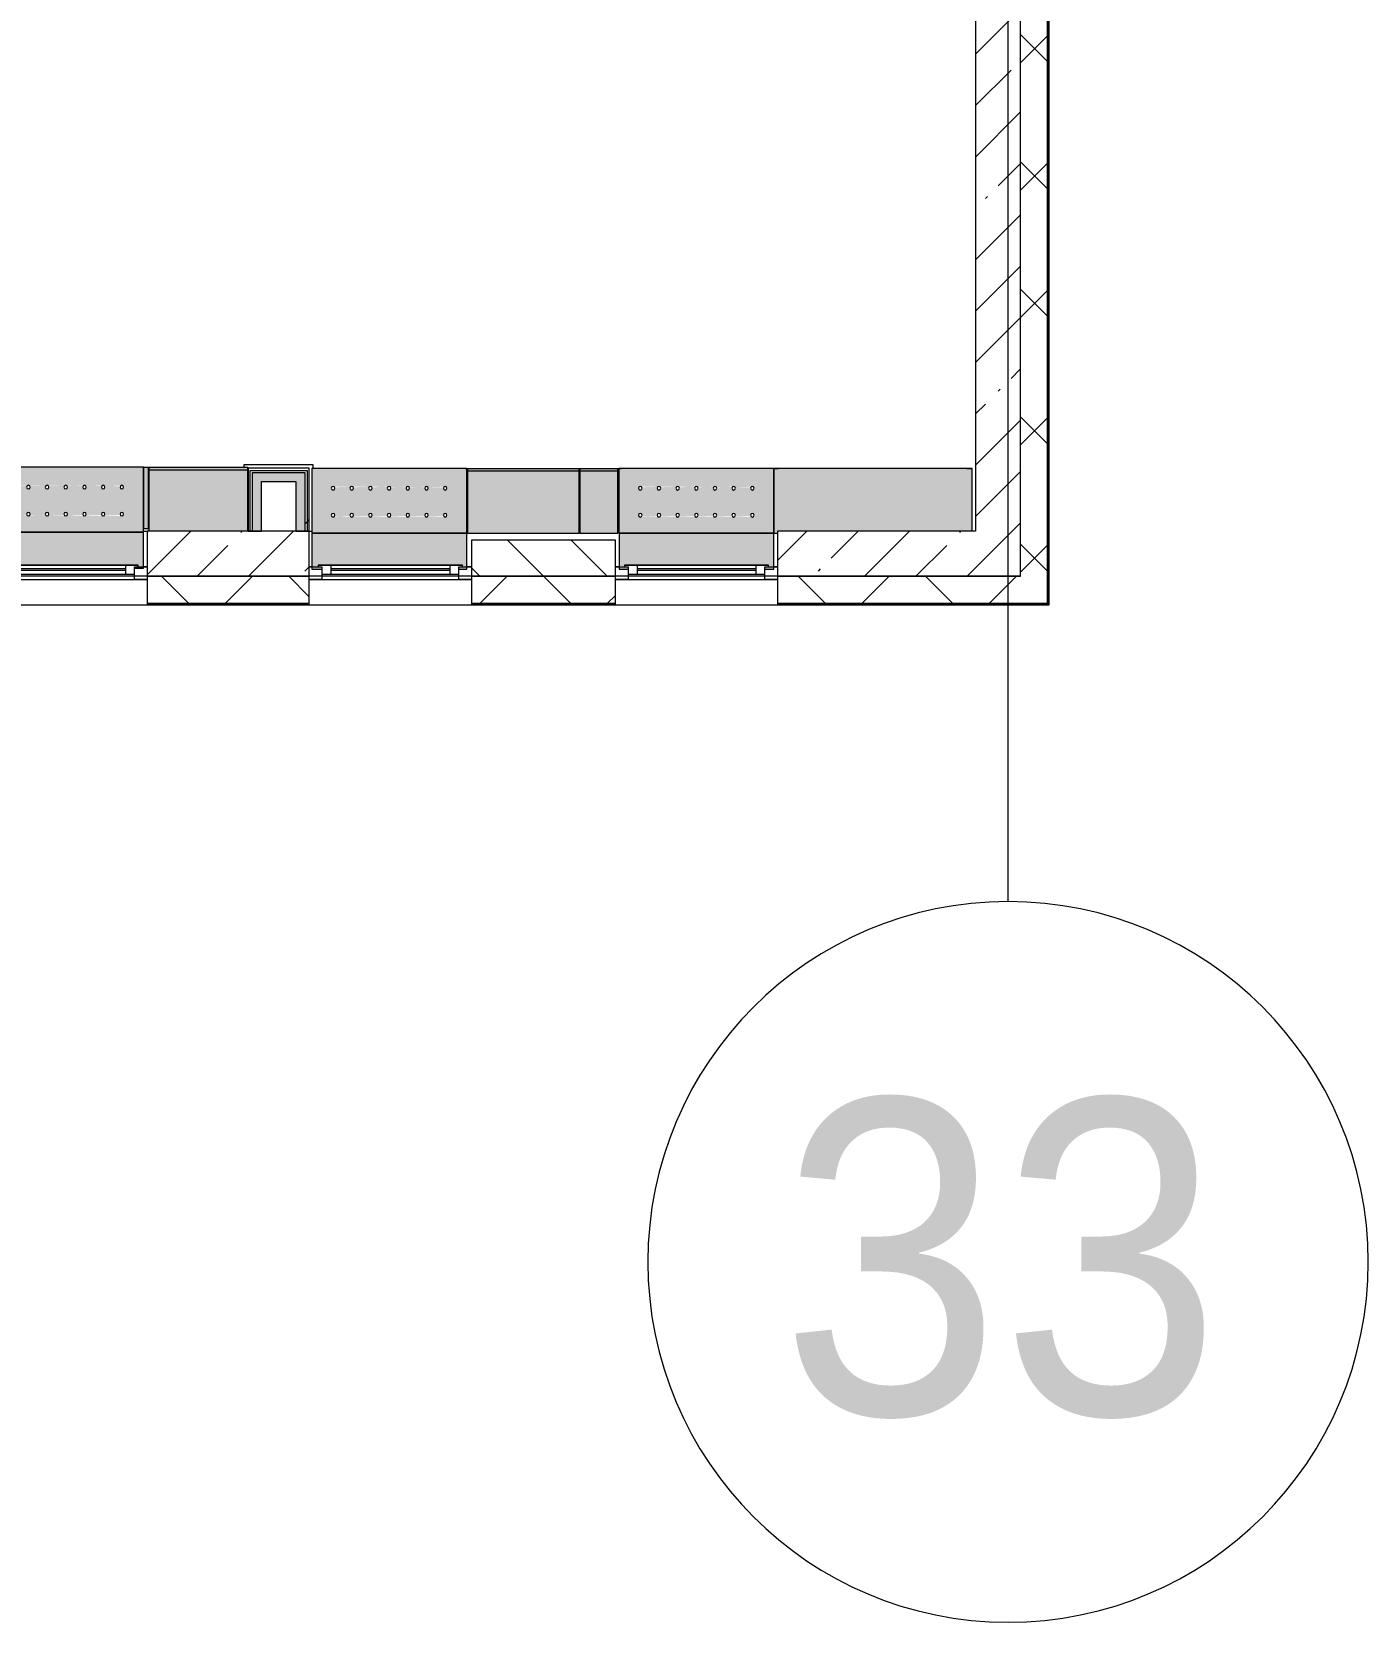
# Model space of a CAD drawing. Header units: millimetres. Extents: x 11693 to 241752, y -8553 to 29926.
# Drawn here: x 209329 to 216750, y -5906 to 2922 of the extents above; entities that cross this region are included whole.
import ezdxf

# ---------------------------------------------------------------- set-up
doc = ezdxf.new("R2010")
doc.units = ezdxf.units.MM
for name, color, linetype, lineweight, true_color in [('A-FLOR-1', 7, 'Continuous', 5, 0xaaaaaa), ('I-WALL-2', 7, 'Continuous', 9, 0xe7e7e7), ('Знаки-2', 7, 'Continuous', 5, 0xd7cfbf)]:
    doc.layers.add(name, color=color, linetype=linetype, lineweight=lineweight, true_color=true_color)
for name, color, linetype, lineweight in [('A-GLAZ-2', 7, 'Continuous', 5), ('A-WALL-2', 7, 'Continuous', 9), ('A-WALL-5', 7, 'Continuous', 5), ('I-WALL-3', 7, 'Continuous', 5), ('S-COLS', 7, 'Continuous', 5), ('Знаки', 7, 'Continuous', 5), ('Оси', 7, 'Continuous', 9), ('Оси-1', 7, 'Continuous', 20)]:
    doc.layers.add(name, color=color, linetype=linetype, lineweight=lineweight)
doc.styles.add('Arial_1', font='arial.ttf', dxfattribs={"width": 0.9, "height": 1750})
pattern_1 = [(45, (89739.8, 0), (-353.5534, 353.5534), []), (135, (89739.8, 0), (-353.5534, -353.5534), [])]
pattern_2 = [(45, (89739.8, 0), (-285.1231, 285.1231), []), (45, (90024.94, 0), (-285.1231, 285.1231), [504.031, -100.806, 16.764, -84.042])]
pattern_3 = [(45, (89739.8, 0), (-530.33, 530.33), []), (135, (89739.8, 0), (-530.33, -530.33), [])]

# ---------------------------------------------------------------- blocks, each defined once
blk = doc.blocks.new('120_Окно_СКБ_1Ст - 120_Окно_СКБ_1Ст 900х2500_h_ с форточкой-22876038-Общий план 2 этажа с размещением фрагментов 2_1-2_7')
at = {"layer": 'A-GLAZ-2'}
for p, q in [((-450, -127), (-450, -57)), ((-450, -57), (-380, -57)), ((450, -57), (-450, -57)), ((-380, -57), (-380, -127)), ((380, -87), (-380, -87)), ((-380, -87), (-380, -127)), ((-330, -137), (-330, -87)), ((330, -137), (330, -87)), ((380, -127), (380, -57)), ((380, -57), (450, -57)), ((380, -127), (380, -87)), ((450, -57), (450, -127)), ((-380, -127), (-450, -127)), ((-450, -127), (-424.4, -127)), ((-380, -127), (-400, -127)), ((-400, -127), (-400, -137)), ((-400, -137), (400, -137)), ((400, -137), (-400, -137)), ((-330, -107), (330, -107)), ((330, -117), (-330, -117)), ((450, -127), (380, -127)), ((400, -127), (380, -127)), ((400, -137), (400, -127)), ((435.6, -127), (450, -127))]:
    blk.add_line(p, q, dxfattribs=at)
blk = doc.blocks.new('120_Окно_СКБ_1Ст - 120_Окно_СКБ_1Ст 900х2500_h_ с форточкой-V100-Общий план 2 этажа с размещением фрагментов 2_1-2_7')
at = {"layer": 'A-GLAZ-2'}
for p, q in [((-450, -127), (-450, -57)), ((-450, -57), (-380, -57)), ((450, -57), (-450, -57)), ((-380, -57), (-380, -127)), ((380, -87), (-380, -87)), ((-380, -87), (-380, -127)), ((-330, -137), (-330, -87)), ((330, -137), (330, -87)), ((380, -127), (380, -57)), ((380, -57), (450, -57)), ((380, -127), (380, -87)), ((450, -57), (450, -127)), ((-380, -127), (-450, -127)), ((-450, -127), (-429, -127)), ((-380, -127), (-400, -127)), ((-400, -127), (-400, -137)), ((-400, -137), (400, -137)), ((400, -137), (-400, -137)), ((-330, -107), (330, -107)), ((330, -117), (-330, -117)), ((450, -127), (380, -127)), ((400, -127), (380, -127)), ((400, -137), (400, -127)), ((431, -127), (450, -127))]:
    blk.add_line(p, q, dxfattribs=at)
blk = doc.blocks.new('120_Окно_СКБ_1Ст - 120_Окно_СКБ_1Ст 900х2500_h_ с форточкой-V105-Общий план 2 этажа с размещением фрагментов 2_1-2_7')
at = {"layer": 'A-GLAZ-2'}
for p, q in [((-450, -127), (-450, -57)), ((-450, -57), (-380, -57)), ((450, -57), (-450, -57)), ((-380, -57), (-380, -127)), ((380, -87), (-380, -87)), ((-380, -87), (-380, -127)), ((-330, -137), (-330, -87)), ((330, -137), (330, -87)), ((380, -127), (380, -57)), ((380, -57), (450, -57)), ((380, -127), (380, -87)), ((450, -57), (450, -127)), ((-380, -127), (-450, -127)), ((-450, -127), (-430, -127)), ((-380, -127), (-400, -127)), ((-400, -127), (-400, -137)), ((-400, -137), (400, -137)), ((400, -137), (-400, -137)), ((-330, -107), (330, -107)), ((330, -117), (-330, -117)), ((450, -127), (380, -127)), ((400, -127), (380, -127)), ((400, -137), (400, -127)), ((430, -127), (450, -127))]:
    blk.add_line(p, q, dxfattribs=at)
blk = doc.blocks.new('Зашивка радиатора_ с перфорацией М1_1 - Зашивка радиатора_ с перфорацией М1_1-V236-Общий план 2 этажа с размещением фрагментов 2_1-2_7')
at = {"layer": 'Знаки-2'}
blk.add_hatch(color=256, dxfattribs=at).paths.add_polyline_path([(-430, 380), (-430, 180), (430, 180), (430, 380), (379, 380), (379, 373), (399, 370.4), (399, 363), (-401, 363), (-401, 373), (-381, 373), (-381, 380), (-401, 380)])
h = blk.add_hatch(color=256, dxfattribs=at)
h.paths.add_polyline_path([(-430, 180), (-430, -179.9), (430.2, -179.9), (430.2, 180), (-31.3, 180)])
h.paths.add_polyline_path([(-102.8, 90.4), (320.9, 85.4), (320.9, 75.4), (312.2, 70.4), (303.6, 75.4), (303.6, 85.4), (307.2, 89), (217.2, 85.4), (217.2, 75.4), (208.5, 70.4), (199.8, 75.4), (199.8, 85.4), (203.5, 89), (113.4, 85.4), (113.4, 75.4), (104.7, 70.4), (96.1, 75.4), (96.1, 85.4), (99.7, 89), (9.7, 85.4), (9.7, 75.4), (1, 70.4), (-7.7, 75.4), (-7.7, 85.4), (-4, 89), (-94.1, 85.4), (-94.1, 75.4), (-102.8, 70.4), (-111.4, 75.4), (-111.4, 85.4), (-107.8, 89), (-197.8, 85.4), (-197.8, 75.4), (-206.5, 70.4), (-215.2, 75.4), (-215.2, 85.4), (-211.5, 89), (-301.6, 85.4), (-301.6, 75.4), (-310.3, 70.4), (-318.9, 75.4), (-318.9, 85.4), (-310.3, 90.4), (-307.7, 90), (-206.5, 90.4)])
h.paths.add_polyline_path([(-102.8, -59.6), (-94.1, -64.6), (-94.1, -74.6), (-97.8, -78.3), (-7.7, -74.6), (-7.7, -64.6), (1, -59.6), (9.7, -64.6), (9.7, -74.6), (6, -78.3), (96.1, -74.6), (96.1, -64.6), (104.7, -59.6), (113.4, -64.6), (113.4, -74.6), (109.7, -78.3), (199.8, -74.6), (199.8, -64.6), (208.5, -59.6), (217.2, -64.6), (217.2, -74.6), (213.5, -78.3), (303.6, -74.6), (303.6, -64.6), (312.2, -59.6), (320.9, -64.6), (320.9, -74.6), (312.2, -79.6), (309.7, -79.3), (-318.9, -74.6), (-318.9, -64.6), (-310.3, -59.6), (-301.6, -64.6), (-301.6, -74.6), (-305.3, -78.3), (-215.2, -74.6), (-215.2, -64.6), (-206.5, -59.6), (-197.8, -64.6), (-197.8, -74.6), (-201.5, -78.3), (-111.4, -74.6), (-111.4, -64.6), (-105.3, -60)])
at = {"layer": 'Знаки'}
for p, q in [((-381, 380), (-430, 380)), ((-430, 380), (-430, 180)), ((430, 380), (379, 380)), ((430, 180), (430, 380)), ((-430, 180), (430, 180)), ((430.2, 180), (-430, 180)), ((-430, 180), (-430, -179.9)), ((430.2, -179.9), (430.2, 180)), ((-430, -179.9), (430.2, -179.9))]:
    blk.add_line(p, q, dxfattribs=at)
for centre, start, end in [((-310.3, 80.4), 0, 180), ((-206.5, 80.4), 0, 180), ((-102.8, 80.4), 0, 180), ((1, 80.4), 0, 180), ((104.7, 80.4), 0, 180), ((208.5, 80.4), 0, 180), ((312.2, 80.4), 0, 180), ((-310.3, 80.4), 180, 0), ((-206.5, 80.4), 180, 360), ((-102.8, 80.4), 180, 0), ((1, 80.4), 180, 0), ((104.7, 80.4), 180, 360), ((208.5, 80.4), 180, 0), ((312.2, 80.4), 180, 0), ((-310.3, -69.6), 0, 180), ((-310.3, -69.6), 180, 0), ((-206.5, -69.6), 0, 180), ((-206.5, -69.6), 180, 0), ((-102.8, -69.6), 0, 180), ((-102.8, -69.6), 180, 0), ((1, -69.6), 0, 180), ((1, -69.6), 180, 0), ((104.7, -69.6), 0, 180), ((104.7, -69.6), 180, 0), ((208.5, -69.6), 0, 180), ((208.5, -69.6), 180, 0), ((312.2, -69.6), 0, 180), ((312.2, -69.6), 180, 0)]:
    blk.add_arc(centre, 10, start, end, dxfattribs=at)
blk = doc.blocks.new('Зашивка радиатора_ с перфорацией М1_1 - Зашивка радиатора_ с перфорацией М1_1-V238-Общий план 2 этажа с размещением фрагментов 2_1-2_7')
at = {"layer": 'Знаки-2'}
blk.add_hatch(color=256, dxfattribs=at).paths.add_polyline_path([(430, 380), (380, 380), (380, 366.8), (400, 364.2), (397.6, 356.8), (-400, 356.8), (-400, 366.8), (-380, 366.8), (-380, 380), (-430, 380), (-430, 180), (430, 180), (430, 364.2)])
h = blk.add_hatch(color=256, dxfattribs=at)
h.paths.add_polyline_path([(-114.4, 180), (-430, 180), (-430, -179.9), (430.2, -179.9), (430.2, 180), (397.6, 180)])
h.paths.add_polyline_path([(208.5, 90.4), (211.1, 90), (320.9, 85.4), (320.9, 75.4), (312.2, 70.4), (303.6, 75.4), (303.6, 85.4), (307.2, 89), (217.2, 85.4), (217.2, 75.4), (208.5, 70.4), (199.8, 75.4), (199.8, 85.4), (203.5, 89), (113.4, 85.4), (113.4, 75.4), (104.7, 70.4), (96.1, 75.4), (96.1, 85.4), (99.7, 89), (9.7, 85.4), (9.7, 75.4), (1, 70.4), (-7.7, 75.4), (-7.7, 85.4), (-4, 89), (-94.1, 85.4), (-94.1, 75.4), (-102.8, 70.4), (-111.4, 75.4), (-111.4, 85.4), (-114.4, 89), (-197.8, 85.4), (-197.8, 75.4), (-206.5, 70.4), (-215.2, 75.4), (-215.2, 85.4), (-211.5, 89), (-301.6, 85.4), (-301.6, 75.4), (-310.3, 70.4), (-318.9, 75.4), (-318.9, 85.4), (-310.3, 90.4), (-307.7, 90), (104.7, 90.4)])
h.paths.add_polyline_path([(-102.8, -59.6), (-94.1, -64.6), (-94.1, -74.6), (-97.8, -78.3), (-7.7, -74.6), (-7.7, -64.6), (1, -59.6), (9.7, -64.6), (9.7, -74.6), (6, -78.3), (96.1, -74.6), (96.1, -64.6), (104.7, -59.6), (113.4, -64.6), (113.4, -74.6), (109.7, -78.3), (199.8, -74.6), (199.8, -64.6), (208.5, -59.6), (217.2, -64.6), (217.2, -74.6), (213.5, -78.3), (303.6, -74.6), (303.6, -64.6), (312.2, -59.6), (320.9, -64.6), (320.9, -74.6), (312.2, -79.6), (309.7, -79.3), (-318.9, -74.6), (-318.9, -64.6), (-310.3, -59.6), (-301.6, -64.6), (-301.6, -74.6), (-305.3, -78.3), (-215.2, -74.6), (-215.2, -64.6), (-206.5, -59.6), (-197.8, -64.6), (-197.8, -74.6), (-201.5, -78.3), (-111.4, -74.6), (-111.4, -64.6), (-105.3, -60)])
at = {"layer": 'Знаки'}
for p, q in [((-380, 380), (-430, 380)), ((-430, 380), (-430, 180)), ((430, 380), (380, 380)), ((430, 180), (430, 380)), ((-430, 180), (430, 180)), ((430.2, 180), (-430, 180)), ((-430, 180), (-430, -179.9)), ((430.2, -179.9), (430.2, 180)), ((-430, -179.9), (430.2, -179.9))]:
    blk.add_line(p, q, dxfattribs=at)
for centre, start, end in [((-310.3, 80.4), 0, 180), ((-206.5, 80.4), 0, 180), ((-102.8, 80.4), 0, 180), ((1, 80.4), 0, 180), ((104.7, 80.4), 0, 180), ((208.5, 80.4), 0, 180), ((312.2, 80.4), 0, 180), ((-310.3, 80.4), 180, 0), ((-206.5, 80.4), 180, 360), ((-102.8, 80.4), 180, 0), ((1, 80.4), 180, 0), ((104.7, 80.4), 180, 360), ((208.5, 80.4), 180, 0), ((312.2, 80.4), 180, 0), ((-310.3, -69.6), 0, 180), ((-310.3, -69.6), 180, 0), ((-206.5, -69.6), 0, 180), ((-206.5, -69.6), 180, 0), ((-102.8, -69.6), 0, 180), ((-102.8, -69.6), 180, 0), ((1, -69.6), 0, 180), ((1, -69.6), 180, 0), ((104.7, -69.6), 0, 180), ((104.7, -69.6), 180, 0), ((208.5, -69.6), 0, 180), ((208.5, -69.6), 180, 0), ((312.2, -69.6), 0, 180), ((312.2, -69.6), 180, 0)]:
    blk.add_arc(centre, 10, start, end, dxfattribs=at)
blk = doc.blocks.new('Зашивка радиатора_ с перфорацией М1_1 - Зашивка радиатора_ с перфорацией М1_1-V239-Общий план 2 этажа с размещением фрагментов 2_1-2_7')
at = {"layer": 'Знаки-2'}
blk.add_hatch(color=256, dxfattribs=at).paths.add_polyline_path([(430, 380), (374.4, 380), (374.4, 366.8), (394.4, 364.2), (394.4, 356.8), (-405.6, 356.8), (-405.6, 366.8), (-385.6, 366.8), (-385.6, 380), (-430, 380), (-430, 180), (430, 180), (430, 366.8)])
h = blk.add_hatch(color=256, dxfattribs=at)
h.paths.add_polyline_path([(-284, 180), (-430, 180), (-430, -179.9), (430.2, -179.9), (430.2, 180), (228, 180)])
h.paths.add_polyline_path([(208.5, 90.4), (228, 90), (320.9, 85.4), (320.9, 75.4), (312.2, 70.4), (303.6, 75.4), (303.6, 85.4), (307.2, 89), (217.2, 85.4), (217.2, 75.4), (208.5, 70.4), (199.8, 75.4), (199.8, 85.4), (203.5, 89), (113.4, 85.4), (113.4, 75.4), (104.7, 70.4), (96.1, 75.4), (96.1, 85.4), (99.7, 89), (9.7, 85.4), (9.7, 75.4), (1, 70.4), (-7.7, 75.4), (-7.7, 85.4), (-4, 89), (-94.1, 85.4), (-94.1, 75.4), (-102.8, 70.4), (-111.4, 75.4), (-111.4, 85.4), (-107.8, 89), (-197.8, 85.4), (-197.8, 75.4), (-206.5, 70.4), (-215.2, 75.4), (-215.2, 85.4), (-211.5, 89), (-301.6, 85.4), (-301.6, 75.4), (-310.3, 70.4), (-318.9, 75.4), (-318.9, 85.4), (-310.3, 90.4), (-284, 90), (104.7, 90.4)])
h.paths.add_polyline_path([(104.7, -59.6), (113.4, -64.6), (113.4, -74.6), (109.7, -78.3), (199.8, -74.6), (199.8, -64.6), (208.5, -59.6), (217.2, -64.6), (217.2, -74.6), (213.5, -78.3), (303.6, -74.6), (303.6, -64.6), (312.2, -59.6), (320.9, -64.6), (320.9, -74.6), (312.2, -79.6), (309.7, -79.3), (-318.9, -74.6), (-318.9, -64.6), (-310.3, -59.6), (-301.6, -64.6), (-301.6, -74.6), (-305.3, -78.3), (-215.2, -74.6), (-215.2, -64.6), (-206.5, -59.6), (-197.8, -64.6), (-197.8, -74.6), (-201.5, -78.3), (-111.4, -74.6), (-111.4, -64.6), (-102.8, -59.6), (-94.1, -64.6), (-94.1, -74.6), (-97.8, -78.3), (-7.7, -74.6), (-7.7, -64.6), (1, -59.6), (9.7, -64.6), (9.7, -74.6), (6, -78.3), (96.1, -74.6), (96.1, -64.6), (102.2, -60)])
at = {"layer": 'Знаки'}
for p, q in [((-385.6, 380), (-430, 380)), ((-430, 380), (-430, 180)), ((430, 380), (374.4, 380)), ((430, 180), (430, 380)), ((-430, 180), (430, 180)), ((430.2, 180), (-430, 180)), ((-430, 180), (-430, -179.9)), ((430.2, -179.9), (430.2, 180)), ((-430, -179.9), (430.2, -179.9))]:
    blk.add_line(p, q, dxfattribs=at)
for centre, start, end in [((-310.3, 80.4), 0, 180), ((-206.5, 80.4), 0, 180), ((-102.8, 80.4), 0, 180), ((1, 80.4), 0, 180), ((104.7, 80.4), 0, 180), ((208.5, 80.4), 0, 180), ((312.2, 80.4), 0, 180), ((-310.3, 80.4), 180, 0), ((-206.5, 80.4), 180, 360), ((-102.8, 80.4), 180, 0), ((1, 80.4), 180, 0), ((104.7, 80.4), 180, 360), ((208.5, 80.4), 180, 0), ((312.2, 80.4), 180, 0), ((-310.3, -69.6), 0, 180), ((-310.3, -69.6), 180, 0), ((-206.5, -69.6), 0, 180), ((-206.5, -69.6), 180, 0), ((-102.8, -69.6), 0, 180), ((-102.8, -69.6), 180, 0), ((1, -69.6), 0, 180), ((1, -69.6), 180, 0), ((104.7, -69.6), 0, 180), ((104.7, -69.6), 180, 0), ((208.5, -69.6), 0, 180), ((208.5, -69.6), 180, 0), ((312.2, -69.6), 0, 180), ((312.2, -69.6), 180, 0)]:
    blk.add_arc(centre, 10, start, end, dxfattribs=at)
blk = doc.blocks.new('Зашивка без перфорации М3_2_1 - М3_2_10-31134924-Общий план 2 этажа с размещением фрагментов 2_1-2_7')
at = {"layer": 'Знаки-2'}
for points in [[(36.2, 175), (-430, 175), (-430, -163.9), (120, -163.9), (120.2, 175)], [(-430, -163.9), (-430, -179.9), (120, -179.9), (120, -163.9), (36.2, -163.9)]]:
    blk.add_hatch(color=256, dxfattribs=at).paths.add_polyline_path(points)
at = {"layer": 'Знаки'}
for p, q in [((-430, 175), (-430, -163.9)), ((120.2, -179.9), (120.2, 175)), ((-430, -163.9), (120, -163.9)), ((-430, -163.9), (-430, -179.9)), ((120, -179.9), (120, -163.9)), ((120, -179.9), (-430, -179.9))]:
    blk.add_line(p, q, dxfattribs=at)
blk = doc.blocks.new('Зашивка без перфорации М3_2_1 - М3_14-31134906-Общий план 2 этажа с размещением фрагментов 2_1-2_7')
at = {"layer": 'Знаки-2'}
for points in [[(-219.8, 180), (-430, 180), (-430, -163.9), (-220, -163.9), (-219.8, -179.9)], [(-430, -163.9), (-430, -179.9), (-220, -179.9), (-220, -163.9)]]:
    blk.add_hatch(color=256, dxfattribs=at).paths.add_polyline_path(points)
at = {"layer": 'Знаки'}
for p, q in [((-219.8, 180), (-430, 180)), ((-430, 180), (-430, -163.9)), ((-219.8, -179.9), (-219.8, 180)), ((-430, -163.9), (-220, -163.9)), ((-430, -163.9), (-430, -179.9)), ((-220, -179.9), (-220, -163.9)), ((-220, -179.9), (-430, -179.9))]:
    blk.add_line(p, q, dxfattribs=at)
blk = doc.blocks.new('Зашивка без перфорации М3_2_1 - М3_2_8-31134920-Общий план 2 этажа с размещением фрагментов 2_1-2_7')
at = {"layer": 'Знаки-2'}
for points in [[(-430, 180), (-430, -163.9), (190, -163.9), (190, 180), (77.6, 180)], [(-430, -163.9), (-430, -179.9), (190, -179.9), (190, -163.9), (77.6, -163.9)]]:
    blk.add_hatch(color=256, dxfattribs=at).paths.add_polyline_path(points)
at = {"layer": 'Знаки'}
for p, q in [((190.2, 180), (-430, 180)), ((-430, 180), (-430, -163.9)), ((190.2, -179.9), (190.2, 180)), ((-430, -163.9), (190, -163.9)), ((-430, -163.9), (-430, -179.9)), ((190, -179.9), (190, -163.9)), ((190, -179.9), (-430, -179.9))]:
    blk.add_line(p, q, dxfattribs=at)
blk = doc.blocks.new('Зашивка_ торцевая панель - Зашивка_ торцевая панель Т2-V250-Общий план 2 этажа с размещением фрагментов 2_1-2_7')
at = {"layer": 'Знаки-2'}
blk.add_hatch(color=256, dxfattribs=at).paths.add_polyline_path([(-406, 179.9), (-406, 180), (-430, 179.9)])
at = {"layer": 'Знаки'}
blk.add_line((-430, 180), (-406, 180), dxfattribs=at)
blk = doc.blocks.new('Зашивка_ опоясывающая панель - Зашивка_ опоясывающая панель Т2_1-V260-Общий план 2 этажа с размещением фрагментов 2_1-2_7')
at = {"layer": 'Знаки-2'}
blk.add_hatch(color=256, dxfattribs=at).paths.add_polyline_path([(-430, -160), (-406, -160), (-406, 180), (-430, 180), (-430, -61.5)])
at = {"layer": 'Знаки'}
for p, q in [((-430, -160), (-430, 180)), ((-430, 180), (-406, 180)), ((-406, 180), (-406, -160)), ((-430, -160), (-406, -160))]:
    blk.add_line(p, q, dxfattribs=at)
blk = doc.blocks.new('Зашивка_ опоясывающая панель - Зашивка_ опоясывающая панель Т2_1-V262-Общий план 2 этажа с размещением фрагментов 2_1-2_7')
at = {"layer": 'Знаки-2'}
blk.add_hatch(color=256, dxfattribs=at).paths.add_polyline_path([(-423.6, -160), (-419.4, -160), (-419.1, 179.9), (-423.6, 179.9), (-423.6, -90.4)])
at = {"layer": 'Знаки'}
blk.add_line((-430, 180), (-406, 180), dxfattribs=at)
blk = doc.blocks.new('Зашивка_ опоясывающая панель - Зашивка_ опоясывающая панель Т2_1-V263-Общий план 2 этажа с размещением фрагментов 2_1-2_7')
at = {"layer": 'Знаки-2'}
blk.add_hatch(color=256, dxfattribs=at).paths.add_polyline_path([(-415.4, -160), (-415.1, 179.9), (-419.1, 179.9), (-419.1, -160)])
at = {"layer": 'Знаки'}
blk.add_line((-430, 180), (-406, 180), dxfattribs=at)
blk = doc.blocks.new('Зашивка_ опоясывающая панель - Зашивка_ опоясывающая панель Т2_1-V264-Общий план 2 этажа с размещением фрагментов 2_1-2_7')
at = {"layer": 'Знаки-2'}
blk.add_hatch(color=256, dxfattribs=at).paths.add_polyline_path([(-425.1, -160), (-418.2, -160), (-418.2, 179.9), (-425.1, 179.9), (-425.1, -90.4)])
at = {"layer": 'Знаки'}
for p, q in [((-430, 180), (-406, 180)), ((-425.1, -160), (-418.2, -160))]:
    blk.add_line(p, q, dxfattribs=at)
blk = doc.blocks.new('Зашивка без перфорации М3_2_1 - М3_2_21-32618587-Общий план 2 этажа с размещением фрагментов 2_1-2_7')
at = {"layer": 'Знаки-2'}
blk.add_hatch(color=256, dxfattribs=at).paths.add_polyline_path([(670.2, 180), (650.2, 180), (650.2, 168.7), (-430, 168.7), (-430, -179.9), (670.2, -179.9)])
at = {"layer": 'Знаки'}
for p, q in [((670.2, 180), (650.2, 180)), ((670.2, -179.9), (670.2, 180)), ((-430, 168.7), (-430, -179.9)), ((-430, -179.9), (670.2, -179.9))]:
    blk.add_line(p, q, dxfattribs=at)
blk = doc.blocks.new('Ось сетки - D8-29747960-Общий план 2 этажа с размещением фрагментов 2_1-2_7')
at = {"layer": 'Оси-1'}
for start, end in [(360, 180), (180, 360)]:
    blk.add_arc((0, 0), 4, start, end, dxfattribs=at)

msp = doc.modelspace()

# ---------------------------------------------------------------- hatches: boundary and pattern name
at = {"layer": 'A-WALL-5'}
h = msp.add_hatch(dxfattribs=at)
h.set_pattern_fill('FP_49', color=256, style=0, pattern_type=2)
h.set_pattern_definition(pattern_1)
h.paths.add_polyline_path([(214819.8, -250), (214969.8, -250), (214969.8, 7700), (214819.8, 7700), (214819.8, -100)])
h.paths.add_polyline_path([(214969.8, 10000), (214969.8, 11920), (214819.8, 11920), (214819.8, 10000)])
h.paths.add_polyline_path([(214969.8, 13120), (214969.8, 21400), (214819.8, 21400), (214819.8, 13120)])
h = msp.add_hatch(dxfattribs=at)
h.set_pattern_fill('FP_59', color=256, style=0, pattern_type=2)
h.set_pattern_definition([(135, (89739.81, 0), (-176.7767, -176.7767), [])])
h.paths.add_polyline_path([(208569.8, -100), (209069.8, -100), (209069.8, 100), (208569.8, 100), (208569.8, -45.4)])
h.paths.add_polyline_path([(212569.8, -100), (212569.8, 100), (211769.8, 100), (211769.8, -100)])
h.paths.add_polyline_path([(203419.8, -100), (203419.8, 100), (203169.8, 100), (203169.8, -100), (203406, -100)])
h.paths.add_polyline_path([(204319.8, -100), (205369.8, -100), (205369.8, 100), (204319.8, 100), (204319.8, -45.4)])
h.paths.add_polyline_path([(198669.8, -100), (199969.8, -100), (199969.8, 100), (198669.8, 100), (198669.8, -45.4)])
h.paths.add_polyline_path([(194569.8, -100), (194569.8, 100), (193519.8, 100), (193519.8, -100), (194189.9, -100)])
h.paths.add_polyline_path([(191117.8, -100), (191469.8, -100), (191469.8, 100), (190569.8, 100), (190569.8, -100)])
h.paths.add_polyline_path([(192619.8, -100), (192619.8, 100), (192369.8, 100), (192369.8, -100)])
h.paths.add_polyline_path([(188769.8, -100), (188769.8, 100), (185419.8, 100), (185419.8, -100), (187021.7, -100)])
h.paths.add_polyline_path([(184269.8, -100), (184519.8, -100), (184519.8, 100), (184269.8, 100), (184269.8, -45.4)])
h.paths.add_polyline_path([(182469.8, -100), (182469.8, 100), (181669.8, 100), (181669.8, -100), (181901.6, -100)])
h = msp.add_hatch(dxfattribs=at)
h.set_pattern_fill('FP_49', color=256, style=0, pattern_type=2)
h.set_pattern_definition(pattern_1)
h.paths.add_polyline_path([(214819.8, -250), (214819.8, -100), (213469.8, -100), (213469.8, -250), (213646.2, -250)])
h.paths.add_polyline_path([(209969.8, -250), (210869.8, -250), (210869.8, -100), (209969.8, -100)])
h.paths.add_polyline_path([(211769.8, -250), (212569.8, -250), (212569.8, -100), (211769.8, -100)])
h.paths.add_polyline_path([(207669.8, -250), (209069.8, -250), (209069.8, -100), (207669.8, -100)])
h.paths.add_polyline_path([(203406, -250), (203419.8, -250), (203419.8, -100), (202269.8, -100), (202269.8, -250)])
h.paths.add_polyline_path([(205369.8, -250), (205369.8, -100), (204319.8, -100), (204319.8, -250), (204430.1, -250)])
h.paths.add_polyline_path([(199969.8, -250), (199969.8, -100), (198669.8, -100), (198669.8, -250), (199310, -250)])
h.paths.add_polyline_path([(194569.8, -250), (194569.8, -100), (193519.8, -100), (193519.8, -250), (194189.9, -250)])
h.paths.add_polyline_path([(197769.8, -250), (197769.8, -100), (196869.8, -100), (196869.8, -250), (197261.9, -250)])
h.paths.add_polyline_path([(191117.8, -250), (192619.8, -250), (192619.8, -100), (190569.8, -100), (190569.8, -250)])
h.paths.add_polyline_path([(189069.8, -250), (189669.8, -250), (189669.8, -100), (185419.8, -100), (185419.8, -250), (188769.8, -250)])
h.paths.add_polyline_path([(184519.8, -250), (184519.8, -100), (183369.8, -100), (183369.8, -250), (184269.8, -250)])
h.paths.add_polyline_path([(181669.8, -250), (182469.8, -250), (182469.8, -100), (181669.8, -100)])
h.paths.add_polyline_path([(180769.8, -250), (180769.8, -100), (178949.8, -100), (178949.8, -250), (179853.6, -250)])
at = {"layer": 'I-WALL-2'}
for points in [[(210604.8, 425), (210794.8, 425), (210794.8, 475), (210554.8, 475), (210554.8, 425), (210574.2, 425)], [(210844.8, 150), (210844.8, 475), (210794.8, 475), (210794.8, 150)], [(210604.8, 150), (210604.8, 425), (210554.8, 425), (210554.8, 150), (210574.2, 150)]]:
    msp.add_hatch(color=256, dxfattribs=at).paths.add_polyline_path(points)
at = {"layer": 'I-WALL-3'}
h = msp.add_hatch(dxfattribs=at)
h.set_pattern_fill('FP_57', color=256, style=0, pattern_type=2)
h.set_pattern_definition(pattern_2)
h.paths.add_polyline_path([(214819.8, -100), (214819.8, 7700), (214569.8, 7700), (214569.8, -100)])
h = msp.add_hatch(dxfattribs=at)
h.set_pattern_fill('FP_169', color=256, style=0, pattern_type=2)
h.set_pattern_definition(pattern_3)
h.paths.add_polyline_path([(210857.3, 150), (210857.3, 487.5), (210844.8, 487.5), (210844.8, 150)])
h = msp.add_hatch(dxfattribs=at)
h.set_pattern_fill('FP_169', color=256, style=0, pattern_type=2)
h.set_pattern_definition(pattern_3)
h.paths.add_polyline_path([(210869.8, 150), (210869.8, 500), (210857.3, 500), (210857.3, 150)])
h = msp.add_hatch(dxfattribs=at)
h.set_pattern_fill('FP_57', color=256, style=0, pattern_type=2)
h.set_pattern_definition(pattern_2)
h.paths.add_polyline_path([(214569.8, -100), (214569.8, 150), (213469.8, 150), (213469.8, -100), (213646.2, -100)])
at = {"layer": 'S-COLS'}
h = msp.add_hatch(dxfattribs=at)
h.set_pattern_fill('FP_57', color=256, style=0, pattern_type=2)
h.set_pattern_definition(pattern_2)
h.paths.add_polyline_path([(209969.8, -100), (210869.8, -100), (210869.8, 150), (209969.8, 150), (209969.8, -45.4)])

# ---------------------------------------------------------------- linework, layer by layer
at = {"layer": 'A-FLOR-1'}
for p, q in [((210508.8, 504.9), (210508.8, 521)), ((210508.8, 521), (210888.8, 521)), ((210888.8, 521), (210888.8, 498.7))]:
    msp.add_line(p, q, dxfattribs=at)
at = {"layer": 'A-WALL-2'}
for p, q in [((214969.8, -250), (214969.8, 7700)), ((214972.8, -253), (214972.8, 7700)), ((210542.3, 487.5), (210857.3, 487.5)), ((210542.3, 150), (210542.3, 487.5)), ((210554.8, 475), (210844.8, 475)), ((210554.8, 150), (210554.8, 475)), ((210844.8, 475), (210844.8, 150)), ((210857.3, 487.5), (210857.3, 150)), ((211769.8, -100), (212569.8, -100)), ((212569.8, -100), (211769.8, -100)), ((209969.8, -250), (210869.8, -250)), ((209969.8, -253), (210869.8, -253)), ((211769.8, -250), (212569.8, -250)), ((211769.8, -253), (212569.8, -253)), ((213469.8, -250), (214969.8, -250)), ((213469.8, -253), (214972.8, -253))]:
    msp.add_line(p, q, dxfattribs=at)
at = {"layer": 'A-WALL-5'}
for p, q in [((214977.8, -258), (214977.8, 21558)), ((212569.8, 100), (211769.8, 100)), ((211769.8, 100), (211769.8, -258)), ((212569.8, -258), (212569.8, 100)), ((210869.8, -100), (209969.8, -100)), ((209969.8, -100), (209969.8, -258)), ((210869.8, -258), (210869.8, -100)), ((214819.8, -100), (213469.8, -100)), ((213469.8, -100), (213469.8, -258)), ((209069.8, -258), (214977.8, -258))]:
    msp.add_line(p, q, dxfattribs=at)
at = {"layer": 'I-WALL-3'}
for p, q in [((214819.8, -100), (214819.8, 10000)), ((214569.8, 7739.2), (214569.8, 150)), ((210869.8, 500), (210529.8, 500)), ((210529.8, 500), (210529.8, 150)), ((210869.8, 150), (210869.8, 500)), ((210604.8, 425), (210794.8, 425)), ((210604.8, 150), (210604.8, 425)), ((210794.8, 425), (210794.8, 150)), ((209948.8, 150), (209969.8, 150)), ((210529.8, 150), (210604.8, 150)), ((210794.8, 150), (210869.8, 150)), ((210869.8, 150), (210883.9, 150)), ((212582.7, 150), (212589.6, 150)), ((214569.8, 150), (213469.8, 150)), ((213469.8, 150), (213469.8, -100)), ((209969.8, -100), (209069.8, -100)), ((211769.8, -100), (210869.8, -100)), ((213469.8, -100), (212569.8, -100)), ((213469.8, -100), (214819.8, -100))]:
    msp.add_line(p, q, dxfattribs=at)
at = {"layer": 'S-COLS'}
for p, q in [((210869.8, 150), (209969.8, 150)), ((209969.8, 150), (209969.8, -100)), ((210869.8, -100), (210869.8, 150)), ((209969.8, -100), (210869.8, -100))]:
    msp.add_line(p, q, dxfattribs=at)
at = {"layer": 'Оси'}
msp.add_line((214749.8, -1906.3), (214749.8, 9979), dxfattribs=at)

# ---------------------------------------------------------------- block references
at = {"layer": 'A-GLAZ-2', "rotation": 180}
for name, p in [('120_Окно_СКБ_1Ст - 120_Окно_СКБ_1Ст 900х2500_h_ с форточкой-V100-Общий план 2 этажа с размещением фрагментов 2_1-2_7', (209519.8, -175)), ('120_Окно_СКБ_1Ст - 120_Окно_СКБ_1Ст 900х2500_h_ с форточкой-22876038-Общий план 2 этажа с размещением фрагментов 2_1-2_7', (211319.8, -175)), ('120_Окно_СКБ_1Ст - 120_Окно_СКБ_1Ст 900х2500_h_ с форточкой-V105-Общий план 2 этажа с размещением фрагментов 2_1-2_7', (213019.8, -175))]:
    msp.add_blockref(name, p, dxfattribs=at)
at = {"layer": 'Знаки', "rotation": 180}
for name, p in [('Зашивка радиатора_ с перфорацией М1_1 - Зашивка радиатора_ с перфорацией М1_1-V236-Общий план 2 этажа с размещением фрагментов 2_1-2_7', (209518.8, 325)), ('Зашивка без перфорации М3_2_1 - М3_2_10-31134924-Общий план 2 этажа с размещением фрагментов 2_1-2_7', (210098.4, 325)), ('Зашивка радиатора_ с перфорацией М1_1 - Зашивка радиатора_ с перфорацией М1_1-V239-Общий план 2 этажа с размещением фрагментов 2_1-2_7', (211314.2, 318.8)), ('Зашивка без перфорации М3_2_1 - М3_2_8-31134920-Общий план 2 этажа с размещением фрагментов 2_1-2_7', (211938.7, 318.8)), ('Зашивка без перфорации М3_2_1 - М3_14-31134906-Общий план 2 этажа с размещением фрагментов 2_1-2_7', (212152.7, 318.8)), ('Зашивка радиатора_ с перфорацией М1_1 - Зашивка радиатора_ с перфорацией М1_1-V238-Общий план 2 этажа с размещением фрагментов 2_1-2_7', (213019.8, 318.8)), ('Зашивка без перфорации М3_2_1 - М3_2_21-32618587-Общий план 2 этажа с размещением фрагментов 2_1-2_7', (214120.1, 318.7))]:
    msp.add_blockref(name, p, dxfattribs=at)
at = {"layer": 'Знаки'}
for name, p in [('Зашивка_ опоясывающая панель - Зашивка_ опоясывающая панель Т2_1-V260-Общий план 2 этажа с размещением фрагментов 2_1-2_7', (210381.4, 325)), ('Зашивка_ опоясывающая панель - Зашивка_ опоясывающая панель Т2_1-V262-Общий план 2 этажа с размещением фрагментов 2_1-2_7', (212167.8, 318.8)), ('Зашивка_ опоясывающая панель - Зашивка_ опоясывающая панель Т2_1-V263-Общий план 2 этажа с размещением фрагментов 2_1-2_7', (212787.8, 318.8)), ('Зашивка_ опоясывающая панель - Зашивка_ опоясывающая панель Т2_1-V264-Общий план 2 этажа с размещением фрагментов 2_1-2_7', (213007.8, 318.8)), ('Зашивка_ торцевая панель - Зашивка_ торцевая панель Т2-V250-Общий план 2 этажа с размещением фрагментов 2_1-2_7', (213880.3, 318.8)), ('Зашивка_ торцевая панель - Зашивка_ торцевая панель Т2-V250-Общий план 2 этажа с размещением фрагментов 2_1-2_7', (214950.3, 318.8))]:
    msp.add_blockref(name, p, dxfattribs=at)
at = {"layer": 'Оси-1', "xscale": 499.9999999999995, "yscale": 499.9999999999995, "zscale": 499.9999999999995}
msp.add_blockref('Ось сетки - D8-29747960-Общий план 2 этажа с размещением фрагментов 2_1-2_7', (214749.8, -3906.3), dxfattribs=at)

# ---------------------------------------------------------------- texts
at = {"layer": 'Оси', "insert": (213486.7, -3003), "char_height": 1750, "width": 3030.379, "attachment_point": 1, "style": 'Arial_1'}
msp.add_mtext('33', dxfattribs=at)

doc.saveas('drawing.dxf')
